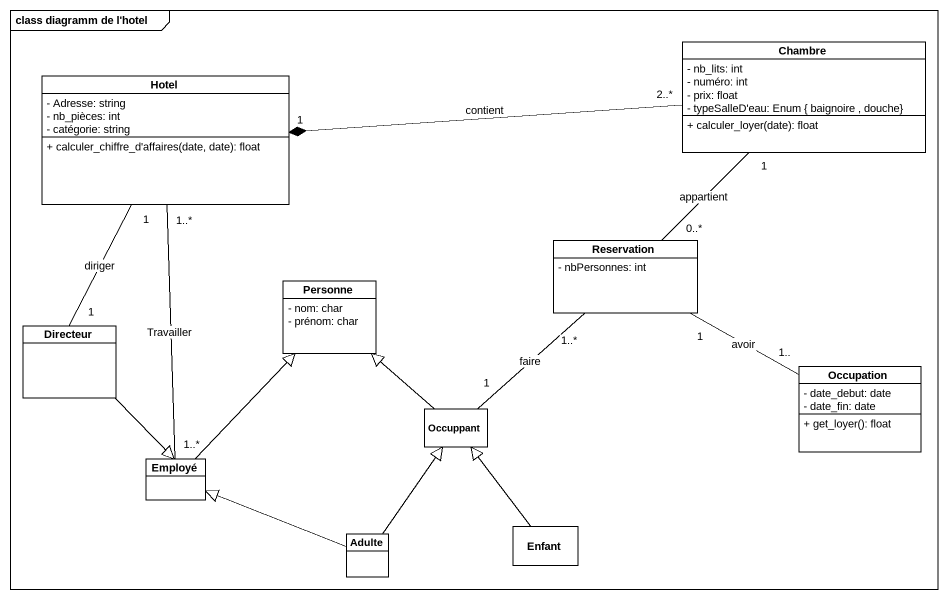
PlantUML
@startuml
mainframe class diagramm de l'hotel
hide circle
hide empty members
skinparam classAttributeIconSize 0
class Chambre {
  - nb_lits: int
  - numéro: int
  - prix: float
  - typeSalleD'eau: Enum { baignoire , douche}
  + calculer_loyer(date): float
}
class Hotel {
  - Adresse: string
  - nb_pièces: int
  - catégorie: string
  + calculer_chiffre_d'affaires(date, date): float
}
class Personne {
  - nom: char
  - prénom: char
}
class Reservation {
  - nbPersonnes: int
}
class Directeur
class Occupation {
  - date_debut: date
  - date_fin: date
  + get_loyer(): float
}
class Occuppant
class Employé
class Adulte
class Enfant
Chambre "2..*" -left-* "1" Hotel : contient
Reservation "0..*" -up- "1" Chambre : appartient
Reservation "1..*" -- "1" Occuppant : faire
Directeur "1" -up- "1" Hotel : diriger
Directeur --|> Employé
Occupation "1.." -left- "1" Reservation : avoir
Occuppant -up-|> Personne
Employé "1..*" -up- "1..*" Hotel : Travailler
Employé -up-|> Personne
Adulte -up-|> Occuppant
Adulte -left-|> Employé
Enfant -up-|> Occuppant
@enduml
